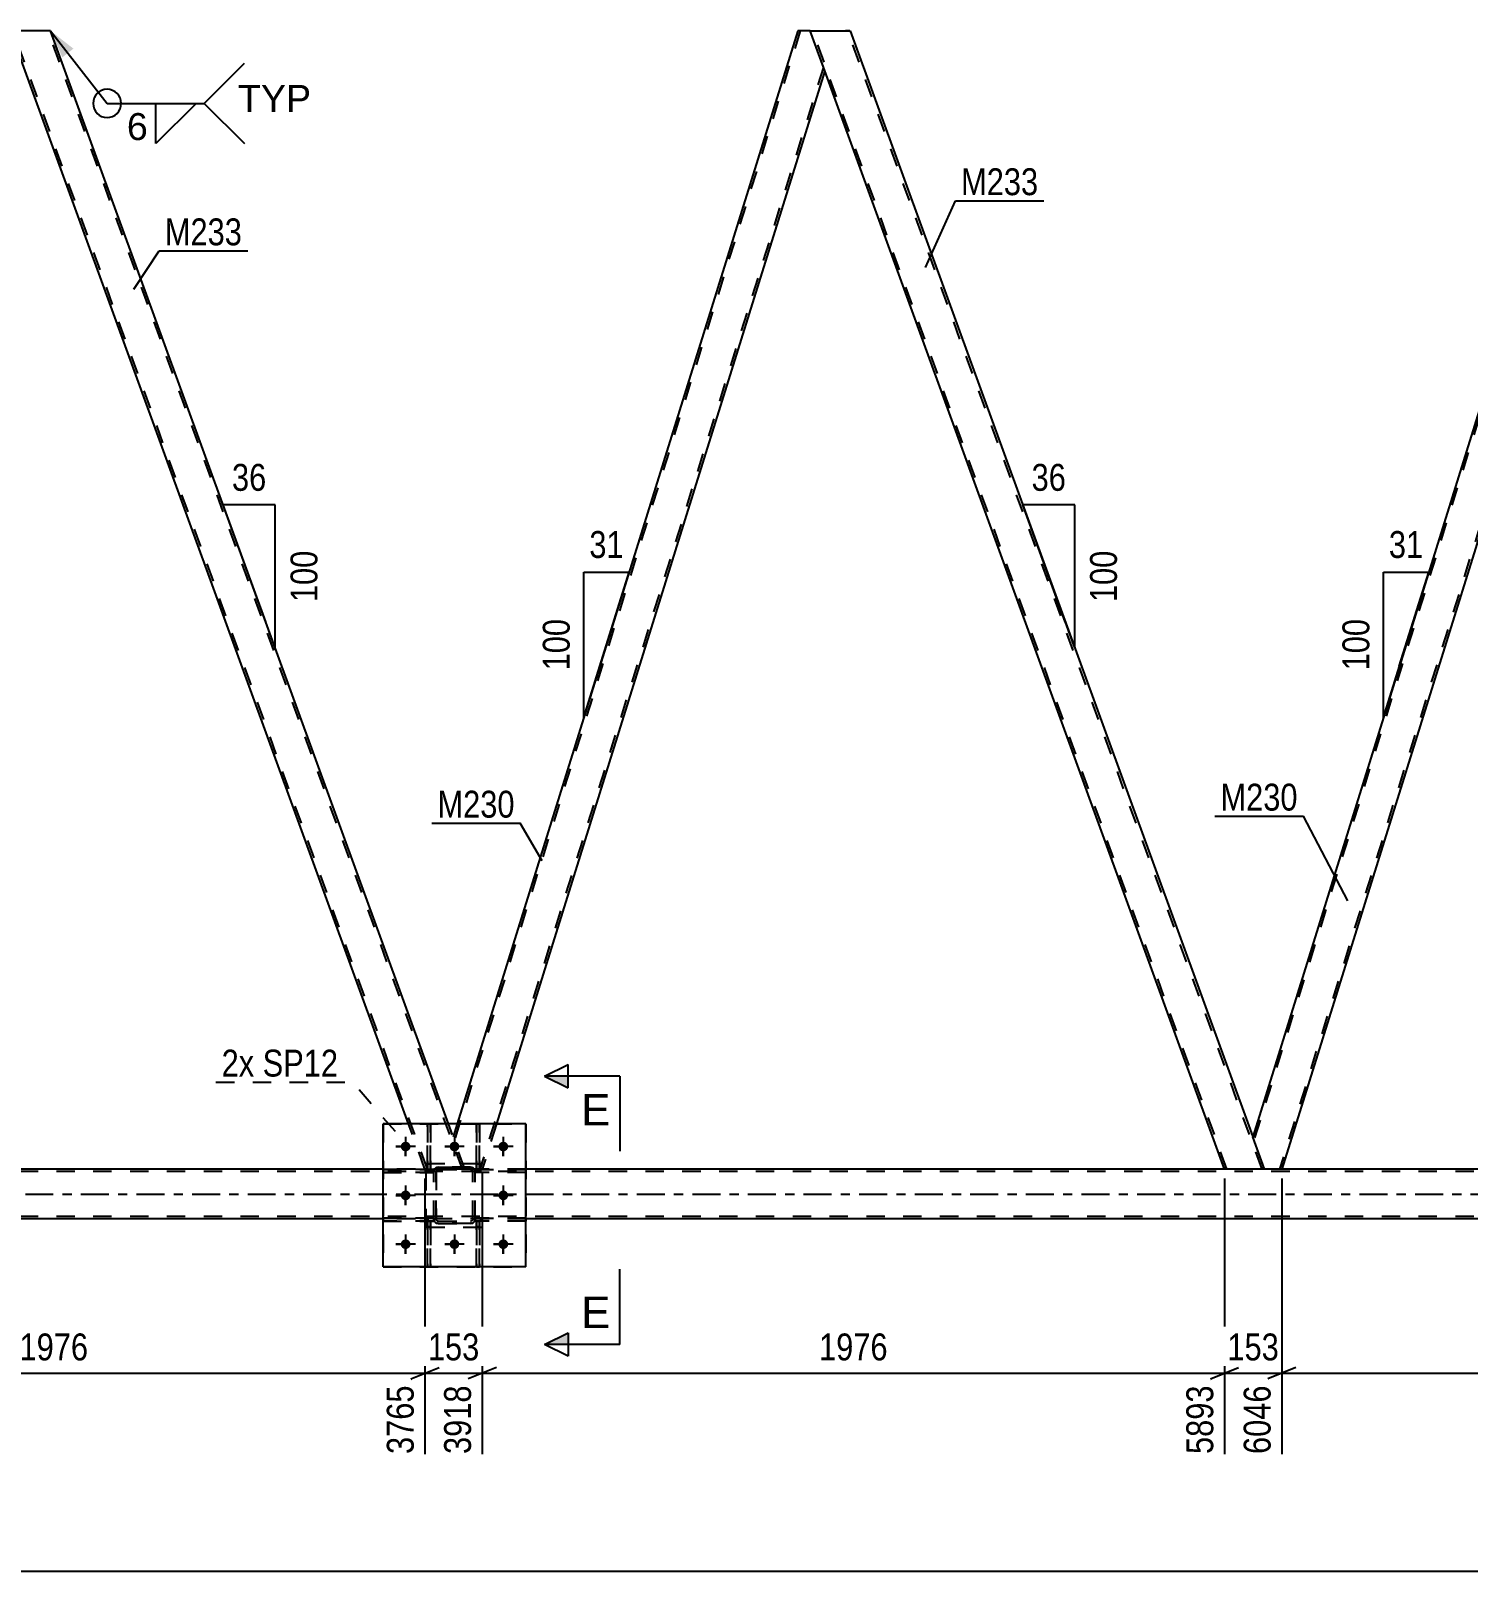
# Model space of a CAD drawing. Header units: millimetres. Extents: x 0 to 841, y 0 to 594.
# Drawn here: x 191.2 to 344.3, y 280.3 to 444.4 of the extents above; entities that cross this region are included whole.
import ezdxf

# ---------------------------------------------------------------- set-up
doc = ezdxf.new("R2010")
doc.units = ezdxf.units.MM
doc.linetypes.add('DXK_LINE_DOT2', pattern=[3.9198, 1.9599, -1.9599])
doc.linetypes.add('DXK_LINE_DOT3', pattern=[5.9187, 2.979, -0.9799, 0.9799, -0.9799])
doc.styles.add('Arial', font='ARIAL.TTF', dxfattribs={"height": 0.2})
doc.styles.add('Arial Narrow', font='ARIALN.TTF', dxfattribs={"height": 0.2})

# ---------------------------------------------------------------- blocks, each defined once
blk = doc.blocks.new('Part-272366397-2906 - 2830')
at = {"color": 7, "linetype": 'DXK_LINE_DOT2'}
for p, q in [((234.44, 323.33), (234.62, 323.36)), ((234.62, 323.36), (234.44, 323.33)), ((234.53, 323.1), (234.62, 323.12)), ((234.53, 323.1), (234.62, 323.12)), ((238.06, 323.36), (234.62, 323.36)), ((234.62, 323.36), (234.62, 323.36)), ((234.62, 323.36), (238.06, 323.36)), ((234.62, 323.12), (238.06, 323.12)), ((234.62, 323.12), (234.62, 323.12)), ((234.62, 323.12), (238.06, 323.12)), ((238.06, 323.36), (238.06, 323.36)), ((238.06, 323.36), (238.24, 323.33)), ((238.24, 323.33), (238.06, 323.36)), ((238.06, 323.12), (238.06, 323.12)), ((238.06, 323.12), (238.15, 323.1)), ((238.15, 323.1), (238.06, 323.12)), ((234.14, 322.88), (234.18, 323.07)), ((234.18, 323.07), (234.14, 322.88)), ((234.14, 317.84), (234.14, 322.88)), ((234.14, 322.88), (234.14, 322.88)), ((234.14, 317.84), (234.14, 322.88)), ((234.38, 322.88), (234.4, 322.97)), ((234.4, 322.97), (234.38, 322.88)), ((234.38, 317.84), (234.38, 322.88)), ((234.38, 322.88), (234.38, 322.88)), ((234.38, 322.88), (234.38, 317.84)), ((234.4, 322.97), (234.45, 323.05)), ((234.45, 323.05), (234.4, 322.97)), ((234.45, 323.05), (234.53, 323.1)), ((238.15, 323.1), (238.23, 323.05)), ((238.23, 323.05), (238.15, 323.1)), ((238.23, 323.05), (238.28, 322.97)), ((238.28, 322.97), (238.23, 323.05)), ((238.28, 322.97), (238.3, 322.88)), ((238.3, 322.88), (238.28, 322.97)), ((238.3, 317.84), (238.3, 322.88)), ((238.3, 322.88), (238.3, 322.88)), ((238.3, 317.84), (238.3, 322.88)), ((238.5, 323.07), (238.54, 322.88)), ((238.54, 322.88), (238.5, 323.07)), ((238.54, 317.84), (238.54, 322.88)), ((238.54, 322.88), (238.54, 322.88)), ((238.54, 317.84), (238.54, 322.88)), ((234.14, 317.84), (234.14, 317.84)), ((234.18, 317.66), (234.14, 317.84)), ((234.14, 317.84), (234.18, 317.66)), ((234.38, 317.84), (234.38, 317.84)), ((234.4, 317.75), (234.38, 317.84)), ((234.38, 317.84), (234.4, 317.75)), ((234.45, 317.67), (234.4, 317.75)), ((234.4, 317.75), (234.45, 317.67)), ((234.62, 317.36), (234.44, 317.4)), ((234.44, 317.4), (234.62, 317.36)), ((234.53, 317.62), (234.45, 317.67)), ((234.45, 317.67), (234.53, 317.62)), ((234.62, 317.6), (234.53, 317.62)), ((234.53, 317.62), (234.62, 317.6)), ((234.62, 317.6), (238.06, 317.6)), ((234.62, 317.6), (234.62, 317.6)), ((234.62, 317.6), (238.06, 317.6)), ((234.62, 317.36), (238.06, 317.36)), ((234.62, 317.36), (234.62, 317.36)), ((238.06, 317.36), (234.62, 317.36)), ((238.15, 317.62), (238.06, 317.6)), ((238.06, 317.6), (238.15, 317.62)), ((238.06, 317.6), (238.06, 317.6)), ((238.24, 317.4), (238.06, 317.36)), ((238.06, 317.36), (238.24, 317.4)), ((238.06, 317.36), (238.06, 317.36)), ((238.23, 317.67), (238.15, 317.62)), ((238.28, 317.75), (238.23, 317.67)), ((238.23, 317.67), (238.28, 317.75)), ((238.3, 317.84), (238.28, 317.75)), ((238.28, 317.75), (238.3, 317.84)), ((238.3, 317.84), (238.3, 317.84)), ((238.54, 317.84), (238.5, 317.66)), ((238.5, 317.66), (238.54, 317.84)), ((238.54, 317.84), (238.54, 317.84))]:
    blk.add_line(p, q, dxfattribs=at)
at = {"color": 7, "linetype": 'DXK_LINE_DOT3'}
blk.add_line((236.34, 320.36), (236.34, 320.36), dxfattribs=at)
at = {"color": 7, "linetype": 'DXK_LINE_DOT2'}
for centre, start, end in [((234.62, 322.88), 112.5, 157.5), ((234.62, 322.88), 112.5, 157.5), ((238.06, 322.88), 22.5, 67.5), ((238.06, 322.88), 22.5, 67.5), ((234.62, 317.84), 202.5, 247.5), ((234.62, 317.84), 202.5, 247.5), ((238.06, 317.84), 292.5, 337.5), ((238.06, 317.84), 292.5, 337.5)]:
    blk.add_arc(centre, 0.48, start, end, dxfattribs=at)
blk = doc.blocks.new('Part-272366397-2834 - 2830')
at = {"color": 7, "linetype": 'DXK_LINE_DOT2'}
for p, q in [((233.79, 327.96), (233.47, 327.96)), ((233.47, 327.96), (233.47, 323.72)), ((233.47, 327.96), (233.47, 323.12)), ((233.79, 323.72), (233.79, 327.96)), ((233.79, 327.96), (233.79, 323.12)), ((233.79, 323.72), (233.47, 323.72)), ((233.47, 323.72), (233.47, 323.12)), ((233.79, 323.12), (233.47, 323.12)), ((233.79, 323.12), (233.79, 323.72)), ((233.79, 323.12), (233.79, 323.12))]:
    blk.add_line(p, q, dxfattribs=at)
blk = doc.blocks.new('Part-272366397-2850 - 2830')
at = {"color": 7, "linetype": 'DXK_LINE_DOT2'}
for p, q in [((233.47, 323.72), (233.47, 327.96)), ((233.47, 327.96), (233.47, 323.12)), ((233.47, 327.96), (233.79, 327.96)), ((233.79, 327.96), (233.79, 323.72)), ((233.79, 323.12), (233.79, 327.96)), ((233.47, 323.12), (233.47, 323.72)), ((233.47, 323.72), (233.79, 323.72)), ((233.47, 323.12), (233.47, 323.12)), ((233.79, 323.12), (233.47, 323.12)), ((233.79, 323.72), (233.79, 323.12))]:
    blk.add_line(p, q, dxfattribs=at)
blk = doc.blocks.new('Part-272366397-2840 - 2830')
at = {"color": 7, "linetype": 'DXK_LINE_DOT2'}
for p, q in [((233.47, 317.6), (233.47, 317.6)), ((233.47, 317.6), (233.47, 317)), ((233.47, 312.76), (233.47, 317.6)), ((233.47, 317.6), (233.79, 317.6)), ((233.47, 317), (233.47, 312.76)), ((233.47, 317), (233.79, 317)), ((233.79, 317), (233.79, 317.6)), ((233.79, 312.76), (233.79, 317.6)), ((233.79, 312.76), (233.79, 317)), ((233.47, 312.76), (233.79, 312.76))]:
    blk.add_line(p, q, dxfattribs=at)
blk = doc.blocks.new('Part-272366397-2905 - 2830')
at = {"color": 7, "linetype": 'DXK_LINE_DOT2'}
for p, q in [((228.74, 322.8), (228.74, 323.12)), ((228.74, 323.12), (233.79, 323.12)), ((233.54, 322.8), (233.54, 323.12)), ((234.14, 323.12), (233.54, 323.12)), ((234.14, 322.8), (234.14, 323.12)), ((234.14, 322.8), (234.14, 323.12)), ((234.14, 322.8), (228.74, 322.8)), ((234.14, 322.8), (233.54, 322.8))]:
    blk.add_line(p, q, dxfattribs=at)
blk = doc.blocks.new('Bolt-272366397-3079 - 2830')
at = {"linetype": 'Continuous'}
for points in [[(231.66, 325.56, -1), (230.62, 325.56, -1)], [(236.86, 325.56, -1), (235.82, 325.56, -1)], [(242.06, 325.56, -1), (241.02, 325.56, -1)], [(231.66, 320.36, -1), (230.62, 320.36, -1)], [(242.06, 320.36, -1), (241.02, 320.36, -1)], [(231.66, 315.16, -1), (230.62, 315.16, -1)], [(236.86, 315.16, -1), (235.82, 315.16, -1)], [(242.06, 315.16, -1), (241.02, 315.16, -1)]]:
    blk.add_hatch(color=1, dxfattribs=at).paths.add_polyline_path(points)
at = {"color": 1, "linetype": 'Continuous'}
for p, q in [((231.14, 326.6), (231.14, 324.52)), ((236.34, 326.6), (236.34, 324.52)), ((241.54, 326.6), (241.54, 324.52)), ((232.18, 325.56), (230.1, 325.56)), ((237.38, 325.56), (235.3, 325.56)), ((242.58, 325.56), (240.5, 325.56)), ((232.18, 320.36), (230.1, 320.36)), ((231.14, 321.4), (231.14, 319.32)), ((242.58, 320.36), (240.5, 320.36)), ((241.54, 321.4), (241.54, 319.32)), ((232.18, 315.16), (230.1, 315.16)), ((231.14, 316.2), (231.14, 314.12)), ((237.38, 315.16), (235.3, 315.16)), ((236.34, 316.2), (236.34, 314.12)), ((242.58, 315.16), (240.5, 315.16)), ((241.54, 316.2), (241.54, 314.12))]:
    blk.add_line(p, q, dxfattribs=at)
blk = doc.blocks.new('Part-272366397-2853 - 2830')
at = {"color": 7, "linetype": 'DXK_LINE_DOT2'}
for p, q in [((238.99, 317.6), (238.67, 317.6)), ((238.67, 317), (238.67, 317.6)), ((238.67, 312.76), (238.67, 317.6)), ((238.99, 317), (238.67, 317)), ((238.67, 312.76), (238.67, 317)), ((238.99, 317.6), (238.99, 317.6)), ((238.99, 317.6), (238.99, 317)), ((238.99, 312.76), (238.99, 317.6)), ((238.99, 317), (238.99, 312.76)), ((238.99, 312.76), (238.67, 312.76))]:
    blk.add_line(p, q, dxfattribs=at)
blk = doc.blocks.new('Part-272366397-2859 - 2830')
at = {"color": 7, "linetype": 'DXK_LINE_DOT2'}
for p, q in [((238.67, 323.72), (238.67, 327.96)), ((238.67, 327.96), (238.67, 323.12)), ((238.67, 327.96), (238.99, 327.96)), ((238.99, 327.96), (238.99, 323.72)), ((238.99, 323.12), (238.99, 327.96)), ((238.67, 323.12), (238.67, 323.72)), ((238.67, 323.72), (238.99, 323.72)), ((238.67, 323.12), (238.67, 323.12)), ((238.99, 323.12), (238.67, 323.12)), ((238.99, 323.72), (238.99, 323.12))]:
    blk.add_line(p, q, dxfattribs=at)
blk = doc.blocks.new('Part-272366397-2862 - 2830')
at = {"color": 7, "linetype": 'DXK_LINE_DOT2'}
for p, q in [((234.14, 317.92), (228.74, 317.92)), ((228.74, 317.92), (228.74, 317.6)), ((228.74, 317.6), (234.14, 317.6)), ((233.54, 317.92), (234.14, 317.92)), ((233.54, 317.6), (233.54, 317.92)), ((233.54, 317.6), (234.14, 317.6)), ((234.14, 317.6), (234.14, 317.92)), ((234.14, 317.6), (234.14, 317.92))]:
    blk.add_line(p, q, dxfattribs=at)
blk = doc.blocks.new('Part-272366397-2865 - 2830')
at = {"color": 7, "linetype": 'DXK_LINE_DOT2'}
for p, q in [((234.14, 323.12), (228.74, 323.12)), ((228.74, 323.12), (228.74, 322.8)), ((233.54, 323.12), (234.14, 323.12)), ((233.54, 322.8), (233.54, 323.12)), ((234.14, 322.8), (234.14, 323.12)), ((234.14, 322.8), (234.14, 323.12)), ((228.74, 322.8), (234.14, 322.8)), ((233.54, 322.8), (234.14, 322.8))]:
    blk.add_line(p, q, dxfattribs=at)
blk = doc.blocks.new('Part-272366397-2868 - 2830')
at = {"color": 7, "linetype": 'DXK_LINE_DOT2'}
for p, q in [((238.54, 317.6), (238.54, 317.92)), ((238.54, 317.92), (239.14, 317.92)), ((238.54, 317.6), (238.54, 317.92)), ((243.94, 317.92), (238.54, 317.92)), ((239.14, 317.6), (238.54, 317.6)), ((243.94, 317.6), (238.54, 317.6)), ((239.14, 317.6), (239.14, 317.92)), ((243.94, 317.6), (243.94, 317.92))]:
    blk.add_line(p, q, dxfattribs=at)
blk = doc.blocks.new('Part-272366397-2934 - 2830')
at = {"color": 7, "linetype": 'DXK_LINE_DOT2'}
for p, q in [((233.34, 316.96), (233.34, 323.76)), ((233.34, 323.76), (239.34, 323.76)), ((239.34, 316.96), (239.34, 323.76)), ((233.34, 316.96), (239.34, 316.96))]:
    blk.add_line(p, q, dxfattribs=at)
blk = doc.blocks.new('Part-272366397-2935 - 2830')
at = {"color": 7, "linetype": 'DXK_LINE_DOT2'}
for p, q in [((234.44, 323.33), (234.62, 323.36)), ((234.62, 323.36), (234.44, 323.33)), ((234.53, 323.1), (234.62, 323.12)), ((234.53, 323.1), (234.62, 323.12)), ((234.62, 323.36), (238.06, 323.36)), ((234.62, 323.36), (234.62, 323.36)), ((234.62, 323.36), (238.06, 323.36)), ((234.62, 323.12), (238.06, 323.12)), ((234.62, 323.12), (234.62, 323.12)), ((234.62, 323.12), (238.06, 323.12)), ((238.06, 323.36), (238.06, 323.36)), ((238.06, 323.36), (238.24, 323.33)), ((238.24, 323.33), (238.06, 323.36)), ((238.06, 323.12), (238.06, 323.12)), ((238.06, 323.12), (238.15, 323.1)), ((238.15, 323.1), (238.06, 323.12)), ((234.14, 322.88), (234.18, 323.07)), ((234.18, 323.07), (234.14, 322.88)), ((234.14, 317.84), (234.14, 322.88)), ((234.14, 322.88), (234.14, 322.88)), ((234.14, 317.84), (234.14, 322.88)), ((234.38, 322.88), (234.4, 322.97)), ((234.4, 322.97), (234.38, 322.88)), ((234.38, 317.84), (234.38, 322.88)), ((234.38, 322.88), (234.38, 322.88)), ((234.38, 322.88), (234.38, 317.84)), ((234.4, 322.97), (234.45, 323.05)), ((234.45, 323.05), (234.4, 322.97)), ((234.45, 323.05), (234.53, 323.1)), ((238.15, 323.1), (238.23, 323.05)), ((238.23, 323.05), (238.15, 323.1)), ((238.23, 323.05), (238.28, 322.97)), ((238.28, 322.97), (238.23, 323.05)), ((238.28, 322.97), (238.3, 322.88)), ((238.3, 322.88), (238.28, 322.97)), ((238.3, 317.84), (238.3, 322.88)), ((238.3, 322.88), (238.3, 322.88)), ((238.3, 317.84), (238.3, 322.88)), ((238.5, 323.07), (238.54, 322.88)), ((238.54, 322.88), (238.5, 323.07)), ((238.54, 317.84), (238.54, 322.88)), ((238.54, 322.88), (238.54, 322.88)), ((238.54, 317.84), (238.54, 322.88)), ((234.14, 317.84), (234.14, 317.84)), ((234.18, 317.66), (234.14, 317.84)), ((234.14, 317.84), (234.18, 317.66)), ((234.38, 317.84), (234.38, 317.84)), ((234.4, 317.75), (234.38, 317.84)), ((234.38, 317.84), (234.4, 317.75)), ((234.45, 317.67), (234.4, 317.75)), ((234.4, 317.75), (234.45, 317.67)), ((234.62, 317.36), (234.44, 317.4)), ((234.44, 317.4), (234.62, 317.36)), ((234.53, 317.62), (234.45, 317.67)), ((234.45, 317.67), (234.53, 317.62)), ((234.62, 317.6), (234.53, 317.62)), ((234.53, 317.62), (234.62, 317.6)), ((234.62, 317.6), (238.06, 317.6)), ((234.62, 317.6), (234.62, 317.6)), ((234.62, 317.6), (238.06, 317.6)), ((234.62, 317.36), (238.06, 317.36)), ((234.62, 317.36), (234.62, 317.36)), ((238.06, 317.36), (234.62, 317.36)), ((238.15, 317.62), (238.06, 317.6)), ((238.06, 317.6), (238.15, 317.62)), ((238.06, 317.6), (238.06, 317.6)), ((238.24, 317.4), (238.06, 317.36)), ((238.06, 317.36), (238.24, 317.4)), ((238.06, 317.36), (238.06, 317.36)), ((238.23, 317.67), (238.15, 317.62)), ((238.28, 317.75), (238.23, 317.67)), ((238.23, 317.67), (238.28, 317.75)), ((238.3, 317.84), (238.28, 317.75)), ((238.28, 317.75), (238.3, 317.84)), ((238.3, 317.84), (238.3, 317.84)), ((238.54, 317.84), (238.5, 317.66)), ((238.5, 317.66), (238.54, 317.84)), ((238.54, 317.84), (238.54, 317.84))]:
    blk.add_line(p, q, dxfattribs=at)
at = {"color": 7, "linetype": 'DXK_LINE_DOT3'}
blk.add_line((236.34, 320.36), (236.34, 320.36), dxfattribs=at)
at = {"color": 7, "linetype": 'DXK_LINE_DOT2'}
for centre, start, end in [((234.62, 322.88), 112.5, 157.5), ((234.62, 322.88), 112.5, 157.5), ((238.06, 322.88), 22.5, 67.5), ((238.06, 322.88), 22.5, 67.5), ((234.62, 317.84), 202.5, 247.5), ((234.62, 317.84), 202.5, 247.5), ((238.06, 317.84), 292.5, 337.5), ((238.06, 317.84), 292.5, 337.5)]:
    blk.add_arc(centre, 0.48, start, end, dxfattribs=at)
blk = doc.blocks.new('Part-272366397-2936 - 2830')
at = {"color": 7, "linetype": 'DXK_LINE_DOT2'}
for p, q in [((228.74, 327.96), (243.94, 327.96)), ((228.74, 327.96), (228.74, 312.76)), ((243.94, 327.96), (243.94, 312.76)), ((228.74, 312.76), (243.94, 312.76))]:
    blk.add_line(p, q, dxfattribs=at)
blk = doc.blocks.new('Part-272366397-2941 - 2830')
at = {"color": 2, "linetype": 'Continuous'}
for p, q in [((243.94, 327.96), (228.74, 327.96)), ((228.74, 312.76), (228.74, 327.96)), ((243.94, 312.76), (243.94, 327.96)), ((243.94, 312.76), (228.74, 312.76))]:
    blk.add_line(p, q, dxfattribs=at)
blk = doc.blocks.new('Part-272366397-2880 - 2830')
at = {"color": 7, "linetype": 'DXK_LINE_DOT2'}
for p, q in [((239.14, 317.92), (238.54, 317.92)), ((238.54, 317.92), (243.94, 317.92)), ((238.54, 317.6), (238.54, 317.92)), ((238.54, 317.6), (238.54, 317.92)), ((239.14, 317.6), (238.54, 317.6)), ((243.94, 317.6), (238.54, 317.6)), ((239.14, 317.6), (239.14, 317.92)), ((243.94, 317.92), (243.94, 317.6))]:
    blk.add_line(p, q, dxfattribs=at)
blk = doc.blocks.new('Part-272366397-2883 - 2830')
at = {"color": 7, "linetype": 'DXK_LINE_DOT2'}
for p, q in [((239.14, 323.12), (238.54, 323.12)), ((238.54, 323.12), (243.94, 323.12)), ((238.54, 322.8), (238.54, 323.12)), ((238.54, 322.8), (238.54, 323.12)), ((239.14, 322.8), (239.14, 323.12)), ((243.94, 323.12), (243.94, 322.8)), ((239.14, 322.8), (238.54, 322.8)), ((243.94, 322.8), (238.54, 322.8))]:
    blk.add_line(p, q, dxfattribs=at)
blk = doc.blocks.new('Part-272366397-2889 - 2830')
at = {"color": 7, "linetype": 'DXK_LINE_DOT2'}
for p, q in [((238.54, 322.8), (238.54, 323.12)), ((238.54, 323.12), (239.14, 323.12)), ((238.54, 322.8), (238.54, 323.12)), ((243.94, 323.12), (238.54, 323.12)), ((239.14, 322.8), (239.14, 323.12)), ((243.94, 322.8), (243.94, 323.12)), ((239.14, 322.8), (238.54, 322.8)), ((243.94, 322.8), (238.54, 322.8))]:
    blk.add_line(p, q, dxfattribs=at)
blk = doc.blocks.new('Part-272366397-2899 - 2830')
at = {"color": 7, "linetype": 'DXK_LINE_DOT2'}
for p, q in [((238.99, 327.96), (238.67, 327.96)), ((238.67, 327.96), (238.67, 323.72)), ((238.67, 323.12), (238.67, 327.96)), ((238.99, 323.72), (238.99, 327.96)), ((238.99, 327.96), (238.99, 323.12)), ((238.99, 323.72), (238.67, 323.72)), ((238.67, 323.72), (238.67, 323.12)), ((238.99, 323.12), (238.67, 323.12)), ((238.99, 323.12), (238.99, 323.72)), ((238.99, 323.12), (238.99, 323.12))]:
    blk.add_line(p, q, dxfattribs=at)
blk = doc.blocks.new('Part-272366397-2902 - 2830')
at = {"color": 7, "linetype": 'DXK_LINE_DOT2'}
for p, q in [((228.74, 317.6), (228.74, 317.92)), ((228.74, 317.92), (234.14, 317.92)), ((234.14, 317.6), (228.74, 317.6)), ((233.54, 317.6), (233.54, 317.92)), ((234.14, 317.92), (233.54, 317.92)), ((234.14, 317.6), (233.54, 317.6)), ((234.14, 317.6), (234.14, 317.92)), ((234.14, 317.6), (234.14, 317.92))]:
    blk.add_line(p, q, dxfattribs=at)
blk = doc.blocks.new('Part-272366397-2945 - 2830')
at = {"color": 7, "linetype": 'DXK_LINE_DOT2'}
for p, q in [((233.79, 317.6), (233.47, 317.6)), ((233.47, 317), (233.47, 317.6)), ((233.47, 312.76), (233.47, 317.6)), ((233.79, 317), (233.47, 317)), ((233.47, 312.76), (233.47, 317)), ((233.79, 317.6), (233.79, 317.6)), ((233.79, 317.6), (233.79, 317)), ((233.79, 312.76), (233.79, 317.6)), ((233.79, 317), (233.79, 312.76)), ((233.79, 312.76), (233.47, 312.76))]:
    blk.add_line(p, q, dxfattribs=at)
blk = doc.blocks.new('Part-272366397-3016 - 2830')
at = {"color": 7, "linetype": 'DXK_LINE_DOT2'}
for p, q in [((233.34, 316.96), (233.34, 323.76)), ((233.34, 323.76), (239.34, 323.76)), ((239.34, 316.96), (239.34, 323.76)), ((233.34, 316.96), (239.34, 316.96))]:
    blk.add_line(p, q, dxfattribs=at)
blk = doc.blocks.new('Part-272366397-3038 - 2830')
at = {"color": 2, "linetype": 'Continuous'}
for p, q in [((193.34, 444.36), (189.08, 444.36)), ((235.7, 327.96), (193.34, 444.36)), ((231.45, 327.96), (190.63, 440.11))]:
    blk.add_line(p, q, dxfattribs=at)
at = {"color": 7, "linetype": 'DXK_LINE_DOT2'}
for p, q in [((190.63, 440.11), (189.08, 444.36)), ((233.46, 323.14), (189.34, 444.36)), ((193.3, 444.36), (192.83, 444.36)), ((237.2, 323.14), (193.08, 444.36)), ((233.2, 323.14), (231.45, 327.96)), ((237.46, 323.14), (235.7, 327.96)), ((237.46, 323.14), (233.2, 323.14))]:
    blk.add_line(p, q, dxfattribs=at)
blk = doc.blocks.new('Part-272366397-3043 - 2830')
at = {"color": 7, "linetype": 'DXK_LINE_DOT2'}
for p, q in [((273.15, 444.36), (236.33, 326.24)), ((275.63, 440.48), (239.05, 323.14)), ((236.62, 327.96), (236.19, 326.61)), ((237.46, 323.14), (236.19, 326.61)), ((240.81, 327.96), (239.3, 323.14)), ((239.3, 323.14), (237.46, 323.14))]:
    blk.add_line(p, q, dxfattribs=at)
at = {"color": 2, "linetype": 'Continuous'}
for p, q in [((272.9, 444.36), (236.62, 327.96)), ((274.21, 444.36), (272.9, 444.36)), ((275.76, 440.11), (274.21, 444.36)), ((275.76, 440.11), (240.81, 327.96))]:
    blk.add_line(p, q, dxfattribs=at)
blk = doc.blocks.new('Part-272366397-3048 - 2830')
at = {"color": 2, "linetype": 'Continuous'}
for p, q in [((274.21, 444.36), (278.47, 444.36)), ((278.47, 444.36), (321.33, 326.61)), ((318.33, 323.14), (275.76, 440.11))]:
    blk.add_line(p, q, dxfattribs=at)
at = {"color": 7, "linetype": 'DXK_LINE_DOT2'}
for p, q in [((275.76, 440.11), (274.21, 444.36)), ((318.59, 323.14), (274.47, 444.36)), ((278.43, 444.36), (277.96, 444.36)), ((322.34, 323.14), (278.22, 444.36)), ((322.59, 323.14), (321.33, 326.61)), ((322.59, 323.14), (318.33, 323.14))]:
    blk.add_line(p, q, dxfattribs=at)
blk = doc.blocks.new('Part-272366397-3053 - 2830')
at = {"color": 2, "linetype": 'Continuous'}
for p, q in [((358.03, 444.36), (321.33, 326.61)), ((359.35, 444.36), (358.03, 444.36)), ((359.35, 444.36), (360.9, 440.11)), ((360.9, 440.11), (324.44, 323.14)), ((322.59, 323.14), (321.33, 326.61))]:
    blk.add_line(p, q, dxfattribs=at)
at = {"color": 7, "linetype": 'DXK_LINE_DOT2'}
for p, q in [((358.28, 444.36), (321.46, 326.24)), ((360.76, 440.48), (324.19, 323.14)), ((324.44, 323.14), (322.59, 323.14))]:
    blk.add_line(p, q, dxfattribs=at)
blk = doc.blocks.new('Part-272366397-3078 - 2830')
at = {"color": 2, "linetype": 'Continuous'}
for p, q in [((228.74, 323.14), (95.95, 323.14)), ((484.15, 323.14), (243.94, 323.14)), ((228.74, 317.86), (95.95, 317.86)), ((484.15, 317.86), (243.94, 317.86))]:
    blk.add_line(p, q, dxfattribs=at)
at = {"color": 7, "linetype": 'DXK_LINE_DOT2'}
for p, q in [((243.94, 323.14), (228.74, 323.14)), ((768.21, 322.9), (95.95, 322.9)), ((768.21, 318.1), (95.95, 318.1)), ((243.94, 317.86), (228.74, 317.86))]:
    blk.add_line(p, q, dxfattribs=at)
at = {"color": 7, "linetype": 'DXK_LINE_DOT3'}
blk.add_line((95.95, 320.5), (768.21, 320.5), dxfattribs=at)
blk = doc.blocks.new('Part-272366397-3103 - 2830')
at = {"color": 7, "linetype": 'DXK_LINE_DOT2'}
for p, q in [((238.67, 317.6), (238.67, 317.6)), ((238.67, 317.6), (238.67, 317)), ((238.67, 312.76), (238.67, 317.6)), ((238.67, 317.6), (238.99, 317.6)), ((238.67, 317), (238.67, 312.76)), ((238.67, 317), (238.99, 317)), ((238.99, 317), (238.99, 317.6)), ((238.99, 312.76), (238.99, 317.6)), ((238.99, 312.76), (238.99, 317)), ((238.67, 312.76), (238.99, 312.76))]:
    blk.add_line(p, q, dxfattribs=at)
blk = doc.blocks.new('Bolt-272366397-3122 - 2830')
at = {"color": 1, "linetype": 'Continuous'}
for p, q in [((231.14, 326.6), (231.14, 325.91)), ((236.34, 326.6), (236.34, 325.91)), ((241.54, 326.6), (241.54, 325.91)), ((230.1, 325.56), (230.79, 325.56)), ((231.14, 324.52), (231.14, 325.22)), ((232.18, 325.56), (231.49, 325.56)), ((235.3, 325.56), (235.99, 325.56)), ((236.34, 324.52), (236.34, 325.22)), ((237.38, 325.56), (236.69, 325.56)), ((240.5, 325.56), (241.19, 325.56)), ((241.54, 324.52), (241.54, 325.22)), ((242.58, 325.56), (241.89, 325.56)), ((230.1, 320.36), (230.79, 320.36)), ((231.14, 321.4), (231.14, 320.71)), ((231.14, 319.32), (231.14, 320.02)), ((232.18, 320.36), (231.49, 320.36)), ((240.5, 320.36), (241.19, 320.36)), ((241.54, 321.4), (241.54, 320.71)), ((241.54, 319.32), (241.54, 320.02)), ((242.58, 320.36), (241.89, 320.36)), ((230.1, 315.16), (230.79, 315.16)), ((231.14, 316.2), (231.14, 315.51)), ((232.18, 315.16), (231.49, 315.16)), ((235.3, 315.16), (235.99, 315.16)), ((236.34, 316.2), (236.34, 315.51)), ((237.38, 315.16), (236.69, 315.16)), ((240.5, 315.16), (241.19, 315.16)), ((241.54, 316.2), (241.54, 315.51)), ((242.58, 315.16), (241.89, 315.16)), ((231.14, 314.12), (231.14, 314.82)), ((236.34, 314.12), (236.34, 314.82)), ((241.54, 314.12), (241.54, 314.82))]:
    blk.add_line(p, q, dxfattribs=at)
blk = doc.blocks.new('AngleDimension-272366397-16575 - 2830')
at = {"color": 7, "linetype": 'Continuous'}
for p, q in [((216.24, 381.43), (211.71, 393.88)), ((217.25, 393.88), (211.71, 393.88)), ((217.25, 378.66), (211.71, 393.88)), ((217.25, 378.66), (217.25, 393.88))]:
    blk.add_line(p, q, dxfattribs=at)
at = {"color": 0}
for points in [[(216.91, 394.78), (216.91, 398.98), (212.05, 398.98), (212.05, 394.78)], [(222.35, 389.61), (218.15, 389.61), (218.15, 382.93), (222.35, 382.93)]]:
    blk.add_wipeout(points, dxfattribs=at)
at = {"color": 3, "style": 'Arial Narrow'}
blk.add_text('36', height=2.863, dxfattribs=at).set_placement((212.65, 395.38))
blk.add_text('100', height=2.863, rotation=90.0002, dxfattribs=at).set_placement((221.75, 383.53))
blk = doc.blocks.new('StraightDimension-272366397-3260 - 2830')
at = {"color": 7, "linetype": 'Continuous'}
for p, q in [((239.3, 322.14), (239.3, 292.82)), ((318.33, 322.14), (318.33, 292.82)), ((240.8, 302.04), (237.8, 300.84)), ((316.83, 300.84), (319.83, 302.04)), ((239.3, 301.44), (318.33, 301.44))]:
    blk.add_line(p, q, dxfattribs=at)
at = {"color": 0}
blk.add_wipeout([(283.07, 302.19), (283.07, 306.39), (274.56, 306.39), (274.56, 302.19)], dxfattribs=at)
at = {"color": 0, "linetype": 'Continuous'}
blk.add_wipeout([(317.73, 300.74), (313.53, 300.74), (313.53, 292.22), (317.73, 292.22)], dxfattribs=at)
at = {"color": 3, "style": 'Arial Narrow'}
blk.add_text('1976', height=2.863, dxfattribs=at).set_placement((275.16, 302.79))
at = {"color": 3, "linetype": 'Continuous', "style": 'Arial Narrow'}
blk.add_text('5893', height=2.863, rotation=90.0002, dxfattribs=at).set_placement((317.13, 292.82))
blk = doc.blocks.new('StraightDimension-272366397-3284 - 2830')
at = {"color": 7, "linetype": 'Continuous'}
for p, q in [((318.33, 322.14), (318.33, 292.82)), ((324.44, 322.14), (324.44, 292.82)), ((316.83, 300.84), (319.83, 302.04)), ((325.94, 302.04), (322.94, 300.84)), ((318.33, 301.44), (324.44, 301.44))]:
    blk.add_line(p, q, dxfattribs=at)
at = {"color": 0}
blk.add_wipeout([(324.73, 302.19), (324.73, 306.39), (318.04, 306.39), (318.04, 302.19)], dxfattribs=at)
at = {"color": 0, "linetype": 'Continuous'}
blk.add_wipeout([(323.84, 300.74), (319.64, 300.74), (319.64, 292.22), (323.84, 292.22)], dxfattribs=at)
at = {"color": 3, "style": 'Arial Narrow'}
blk.add_text('153', height=2.863, dxfattribs=at).set_placement((318.64, 302.79))
at = {"color": 3, "linetype": 'Continuous', "style": 'Arial Narrow'}
blk.add_text('6046', height=2.863, rotation=90.0002, dxfattribs=at).set_placement((323.24, 292.82))
blk = doc.blocks.new('AngleDimension-272366397-4153 - 2830')
at = {"color": 7, "linetype": 'Continuous'}
for p, q in [((335.25, 386.73), (340.07, 386.73)), ((335.25, 371.26), (340.07, 386.73)), ((335.25, 371.26), (335.25, 386.73)), ((336.94, 376.7), (340.07, 386.73))]:
    blk.add_line(p, q, dxfattribs=at)
at = {"color": 0}
for points in [[(340.09, 387.63), (340.09, 391.83), (335.23, 391.83), (335.23, 387.63)], [(334.35, 382.34), (330.15, 382.34), (330.15, 375.66), (334.35, 375.66)]]:
    blk.add_wipeout(points, dxfattribs=at)
at = {"color": 3, "style": 'Arial Narrow'}
blk.add_text('31', height=2.863, dxfattribs=at).set_placement((335.83, 388.23))
blk.add_text('100', height=2.863, rotation=90.0002, dxfattribs=at).set_placement((333.75, 376.26))
blk = doc.blocks.new('AngleDimension-272366397-4137 - 2830')
at = {"color": 7, "linetype": 'Continuous'}
for p, q in [((250.11, 386.73), (254.93, 386.73)), ((250.11, 371.26), (254.93, 386.73)), ((250.11, 371.26), (250.11, 386.73)), ((251.81, 376.7), (254.93, 386.73))]:
    blk.add_line(p, q, dxfattribs=at)
at = {"color": 0}
for points in [[(254.95, 387.63), (254.95, 391.83), (250.1, 391.83), (250.1, 387.63)], [(249.21, 382.34), (245.01, 382.34), (245.01, 375.66), (249.21, 375.66)]]:
    blk.add_wipeout(points, dxfattribs=at)
at = {"color": 3, "style": 'Arial Narrow'}
blk.add_text('31', height=2.863, dxfattribs=at).set_placement((250.7, 388.23))
blk.add_text('100', height=2.863, rotation=90.0002, dxfattribs=at).set_placement((248.61, 376.26))
blk = doc.blocks.new('StraightDimension-272366397-3236 - 2830')
at = {"color": 7, "linetype": 'Continuous'}
for p, q in [((154.17, 322.14), (154.17, 292.82)), ((233.2, 322.14), (233.2, 292.82)), ((155.67, 302.04), (152.67, 300.84)), ((231.7, 300.84), (234.7, 302.04)), ((154.17, 301.44), (233.2, 301.44))]:
    blk.add_line(p, q, dxfattribs=at)
at = {"color": 0}
blk.add_wipeout([(197.94, 302.19), (197.94, 306.39), (189.43, 306.39), (189.43, 302.19)], dxfattribs=at)
at = {"color": 0, "linetype": 'Continuous'}
blk.add_wipeout([(232.6, 300.74), (228.4, 300.74), (228.4, 292.22), (232.6, 292.22)], dxfattribs=at)
at = {"color": 3, "style": 'Arial Narrow'}
blk.add_text('1976', height=2.863, dxfattribs=at).set_placement((190.03, 302.79))
at = {"color": 3, "linetype": 'Continuous', "style": 'Arial Narrow'}
blk.add_text('3765', height=2.863, rotation=90.0002, dxfattribs=at).set_placement((232, 292.82))
blk = doc.blocks.new('StraightDimension-272366397-3380 - 2830')
at = {"color": 7, "linetype": 'Continuous'}
for p, q in [((233.2, 322.14), (233.2, 292.82)), ((239.3, 322.14), (239.3, 292.82)), ((231.7, 300.84), (234.7, 302.04)), ((240.8, 302.04), (237.8, 300.84)), ((233.2, 301.44), (239.3, 301.44))]:
    blk.add_line(p, q, dxfattribs=at)
at = {"color": 0}
blk.add_wipeout([(239.59, 302.19), (239.59, 306.39), (232.91, 306.39), (232.91, 302.19)], dxfattribs=at)
at = {"color": 0, "linetype": 'Continuous'}
blk.add_wipeout([(238.7, 300.74), (234.5, 300.74), (234.5, 292.22), (238.7, 292.22)], dxfattribs=at)
at = {"color": 3, "style": 'Arial Narrow'}
blk.add_text('153', height=2.863, dxfattribs=at).set_placement((233.51, 302.79))
at = {"color": 3, "linetype": 'Continuous', "style": 'Arial Narrow'}
blk.add_text('3918', height=2.863, rotation=90.0002, dxfattribs=at).set_placement((238.1, 292.82))
blk = doc.blocks.new('StraightDimension-272366397-3404 - 2830')
at = {"color": 7, "linetype": 'Continuous'}
for p, q in [((324.44, 322.14), (324.44, 292.82)), ((403.47, 322.14), (403.47, 292.82)), ((325.94, 302.04), (322.94, 300.84)), ((401.97, 300.84), (404.97, 302.04)), ((324.44, 301.44), (403.47, 301.44))]:
    blk.add_line(p, q, dxfattribs=at)
at = {"color": 0}
blk.add_wipeout([(368.21, 302.19), (368.21, 306.39), (359.7, 306.39), (359.7, 302.19)], dxfattribs=at)
at = {"color": 0, "linetype": 'Continuous'}
blk.add_wipeout([(402.87, 300.74), (398.67, 300.74), (398.67, 292.22), (402.87, 292.22)], dxfattribs=at)
at = {"color": 3, "style": 'Arial Narrow'}
blk.add_text('1976', height=2.863, dxfattribs=at).set_placement((360.3, 302.79))
at = {"color": 3, "linetype": 'Continuous', "style": 'Arial Narrow'}
blk.add_text('8022', height=2.863, rotation=90.0002, dxfattribs=at).set_placement((402.27, 292.82))
blk = doc.blocks.new('StraightDimension-272366397-14883 - 2830')
at = {"color": 7, "linetype": 'Continuous'}
blk.add_line((49.02, 280.34), (777.47, 280.34), dxfattribs=at)
blk = doc.blocks.new('AngleDimension-272366397-16589 - 2830')
at = {"color": 7, "linetype": 'Continuous'}
for p, q in [((301.38, 381.43), (296.84, 393.88)), ((302.38, 393.88), (296.84, 393.88)), ((302.38, 378.66), (296.84, 393.88)), ((302.38, 378.66), (302.38, 393.88))]:
    blk.add_line(p, q, dxfattribs=at)
at = {"color": 0}
for points in [[(302.04, 394.78), (302.04, 398.98), (297.19, 398.98), (297.19, 394.78)], [(307.48, 389.61), (303.28, 389.61), (303.28, 382.93), (307.48, 382.93)]]:
    blk.add_wipeout(points, dxfattribs=at)
at = {"color": 3, "style": 'Arial Narrow'}
blk.add_text('36', height=2.863, dxfattribs=at).set_placement((297.79, 395.38))
blk.add_text('100', height=2.863, rotation=90.0002, dxfattribs=at).set_placement((306.88, 383.53))
blk = doc.blocks.new('WeldMark-272366397-4236 - 2830')
at = {"linetype": 'Continuous'}
blk.add_hatch(color=30, dxfattribs=at).paths.add_polyline_path([(194.59, 441.53), (193.34, 444.36), (195.77, 442.46)])
at = {"color": 30, "linetype": 'Continuous'}
blk.add_line((193.34, 444.36), (199.36, 436.63), dxfattribs=at)
at = {"color": 3, "linetype": 'Continuous'}
for q in [(213.97, 440.92), (213.97, 432.35)]:
    blk.add_line((209.69, 436.63), q, dxfattribs=at)
blk.add_arc((199.36, 436.63), 1.5, 90, 270, dxfattribs=at)
at = {"color": 0}
blk.add_wipeout([(203.89, 432.53), (203.89, 435.93), (201.26, 435.93), (201.26, 432.53)], dxfattribs=at)
at = {"color": 30, "linetype": 'Continuous'}
blk.add_line((199.36, 436.63), (209.69, 436.63), dxfattribs=at)
at = {"color": 3, "linetype": 'Continuous'}
for p, q in [((204.54, 436.63), (208.83, 436.63)), ((208.83, 436.63), (204.54, 432.35)), ((204.54, 432.35), (204.54, 436.63))]:
    blk.add_line(p, q, dxfattribs=at)
blk.add_arc((199.36, 436.63), 1.5, 270, 90, dxfattribs=at)
at = {"color": 3, "style": 'Arial'}
blk.add_text('6', height=2.87, dxfattribs=at).set_placement((201.46, 432.73))
at = {"color": 0, "linetype": 'Continuous'}
blk.add_wipeout([(221.06, 435.73), (221.06, 438.73), (213.29, 438.73), (213.29, 435.73)], dxfattribs=at)
blk.add_wipeout([(221.06, 435.73), (221.06, 438.73), (213.29, 438.73), (213.29, 435.73)], dxfattribs=at)
at = {"color": 3, "linetype": 'Continuous', "style": 'Arial'}
blk.add_text('TYP', height=2.865, dxfattribs=at).set_placement((213.29, 435.73))
blk = doc.blocks.new('Mark-272366397-3034 - 2830')
at = {"color": 0}
blk.add_wipeout([(213.73, 421.52), (213.73, 424.52), (205.5, 424.52), (205.5, 421.52)], dxfattribs=at)
blk.add_wipeout([(213.73, 421.52), (213.73, 424.52), (205.5, 424.52), (205.5, 421.52)], dxfattribs=at)
at = {"color": 30, "linetype": 'Continuous'}
for p, q in [((202.19, 416.86), (204.9, 420.92)), ((204.9, 420.92), (214.33, 420.92))]:
    blk.add_line(p, q, dxfattribs=at)
at = {"color": 3, "style": 'Arial Narrow'}
blk.add_text('M233', height=2.863, dxfattribs=at).set_placement((205.5, 421.52))
blk = doc.blocks.new('Mark-272366397-3039 - 2830')
at = {"color": 0}
blk.add_wipeout([(242.75, 360.58), (242.75, 363.58), (234.53, 363.58), (234.53, 360.58)], dxfattribs=at)
blk.add_wipeout([(242.75, 360.58), (242.75, 363.58), (234.53, 363.58), (234.53, 360.58)], dxfattribs=at)
at = {"color": 30, "linetype": 'Continuous'}
for p in [(233.93, 359.98), (245.67, 355.97)]:
    blk.add_line(p, (243.35, 359.98), dxfattribs=at)
at = {"color": 3, "style": 'Arial Narrow'}
blk.add_text('M230', height=2.863, dxfattribs=at).set_placement((234.53, 360.58))
blk = doc.blocks.new('Mark-272366397-3044 - 2830')
at = {"color": 0}
blk.add_wipeout([(298.5, 426.86), (298.5, 429.86), (290.28, 429.86), (290.28, 426.86)], dxfattribs=at)
blk.add_wipeout([(298.5, 426.86), (298.5, 429.86), (290.28, 429.86), (290.28, 426.86)], dxfattribs=at)
at = {"color": 30, "linetype": 'Continuous'}
for p, q in [((286.5, 419.14), (289.68, 426.26)), ((289.68, 426.26), (299.1, 426.26))]:
    blk.add_line(p, q, dxfattribs=at)
at = {"color": 3, "style": 'Arial Narrow'}
blk.add_text('M233', height=2.863, dxfattribs=at).set_placement((290.28, 426.86))
blk = doc.blocks.new('Mark-272366397-3049 - 2830')
at = {"color": 0}
blk.add_wipeout([(326.13, 361.33), (326.13, 364.33), (317.9, 364.33), (317.9, 361.33)], dxfattribs=at)
blk.add_wipeout([(326.13, 361.33), (326.13, 364.33), (317.9, 364.33), (317.9, 361.33)], dxfattribs=at)
at = {"color": 30, "linetype": 'Continuous'}
for p in [(317.3, 360.73), (331.46, 351.72)]:
    blk.add_line(p, (326.73, 360.73), dxfattribs=at)
at = {"color": 3, "style": 'Arial Narrow'}
blk.add_text('M230', height=2.863, dxfattribs=at).set_placement((317.9, 361.33))
blk = doc.blocks.new('SectionMark-272366397-4214 - 2830')
at = {"linetype": 'Continuous'}
for points in [[(248.44, 333.06), (248.44, 331.81), (245.94, 333.06)], [(248.44, 305.74), (248.44, 304.49), (245.94, 304.49)]]:
    blk.add_hatch(color=6, dxfattribs=at).paths.add_polyline_path(points)
at = {"color": 6, "linetype": 'Continuous'}
for p, q in [((245.94, 333.06), (248.44, 334.31)), ((253.94, 333.06), (245.94, 333.06)), ((245.94, 333.06), (248.44, 331.81)), ((248.44, 331.81), (248.44, 334.31)), ((253.94, 333.06), (253.94, 325.06)), ((253.94, 304.49), (253.94, 312.49)), ((245.94, 304.49), (248.44, 305.74)), ((248.44, 305.74), (248.44, 303.24)), ((253.94, 304.49), (245.94, 304.49)), ((248.44, 303.24), (245.94, 304.49))]:
    blk.add_line(p, q, dxfattribs=at)
at = {"color": 0, "linetype": 'Continuous'}
for points in [[(252.94, 327.81), (252.94, 331.31), (249.83, 331.31), (249.83, 327.81)], [(252.94, 306.24), (252.94, 309.74), (249.83, 309.74), (249.83, 306.24)]]:
    blk.add_wipeout(points, dxfattribs=at)
at = {"color": 3, "linetype": 'Continuous', "style": 'Arial'}
for p in [(249.83, 327.81), (249.83, 306.24)]:
    blk.add_text('E', height=3.34, dxfattribs=at).set_placement(p)
blk = doc.blocks.new('MarkSet-272366397-16415 - 2830')
at = {"color": 30, "linetype": 'DXK_LINE_DOT2'}
blk.add_line((230.05, 327.15), (225.46, 332.41), dxfattribs=at)
at = {"color": 0}
for points in [[(215.02, 333.01), (215.02, 336.01), (211.55, 336.01), (211.55, 333.01)], [(223.96, 333.01), (223.96, 336.01), (215.92, 336.01), (215.92, 333.01)]]:
    blk.add_wipeout(points, dxfattribs=at)
for points in [[(215.02, 333.01), (215.02, 336.01), (211.55, 336.01), (211.55, 333.01)], [(223.96, 333.01), (223.96, 336.01), (215.92, 336.01), (215.92, 333.01)]]:
    blk.add_wipeout(points, dxfattribs=at)
at = {"color": 30, "linetype": 'DXK_LINE_DOT2'}
blk.add_line((210.95, 332.41), (225.46, 332.41), dxfattribs=at)
at = {"color": 3, "style": 'Arial Narrow'}
for s, p in [('2x', (211.55, 333.01)), ('SP12', (215.92, 333.01))]:
    blk.add_text(s, height=2.863, dxfattribs=at).set_placement(p)

msp = doc.modelspace()

# ---------------------------------------------------------------- block references
for name in ['Part-272366397-3038 - 2830', 'Part-272366397-3043 - 2830', 'Part-272366397-3048 - 2830', 'Part-272366397-3053 - 2830', 'Part-272366397-2936 - 2830', 'Part-272366397-2941 - 2830', 'Bolt-272366397-3079 - 2830', 'Bolt-272366397-3122 - 2830', 'Part-272366397-2834 - 2830', 'Part-272366397-2850 - 2830', 'Part-272366397-2859 - 2830', 'Part-272366397-2899 - 2830', 'Part-272366397-3078 - 2830', 'Part-272366397-2905 - 2830', 'Part-272366397-2865 - 2830', 'Part-272366397-2934 - 2830', 'Part-272366397-3016 - 2830', 'Part-272366397-2906 - 2830', 'Part-272366397-2935 - 2830', 'Part-272366397-2883 - 2830', 'Part-272366397-2889 - 2830', 'Part-272366397-2862 - 2830', 'Part-272366397-2902 - 2830', 'Part-272366397-2840 - 2830', 'Part-272366397-2945 - 2830', 'Part-272366397-2868 - 2830', 'Part-272366397-2880 - 2830', 'Part-272366397-2853 - 2830', 'Part-272366397-3103 - 2830']:
    msp.add_blockref(name, (0, 0))

# ---------------------------------------------------------------- next in the draw order: block references
for name in ['AngleDimension-272366397-16575 - 2830', 'AngleDimension-272366397-4137 - 2830', 'AngleDimension-272366397-4153 - 2830', 'StraightDimension-272366397-3236 - 2830', 'StraightDimension-272366397-3260 - 2830']:
    msp.add_blockref(name, (0, 0))

# ---------------------------------------------------------------- next in the draw order: block references
for name in ['StraightDimension-272366397-3380 - 2830', 'StraightDimension-272366397-3284 - 2830']:
    msp.add_blockref(name, (0, 0))

# ---------------------------------------------------------------- next in the draw order: block references
msp.add_blockref('StraightDimension-272366397-3404 - 2830', (0, 0))

# ---------------------------------------------------------------- next in the draw order: block references
msp.add_blockref('StraightDimension-272366397-14883 - 2830', (0, 0))

# ---------------------------------------------------------------- next in the draw order: block references
for name in ['WeldMark-272366397-4236 - 2830', 'Mark-272366397-3044 - 2830', 'Mark-272366397-3034 - 2830', 'AngleDimension-272366397-16589 - 2830', 'Mark-272366397-3049 - 2830', 'Mark-272366397-3039 - 2830', 'MarkSet-272366397-16415 - 2830', 'SectionMark-272366397-4214 - 2830']:
    msp.add_blockref(name, (0, 0))

doc.saveas('drawing.dxf')
